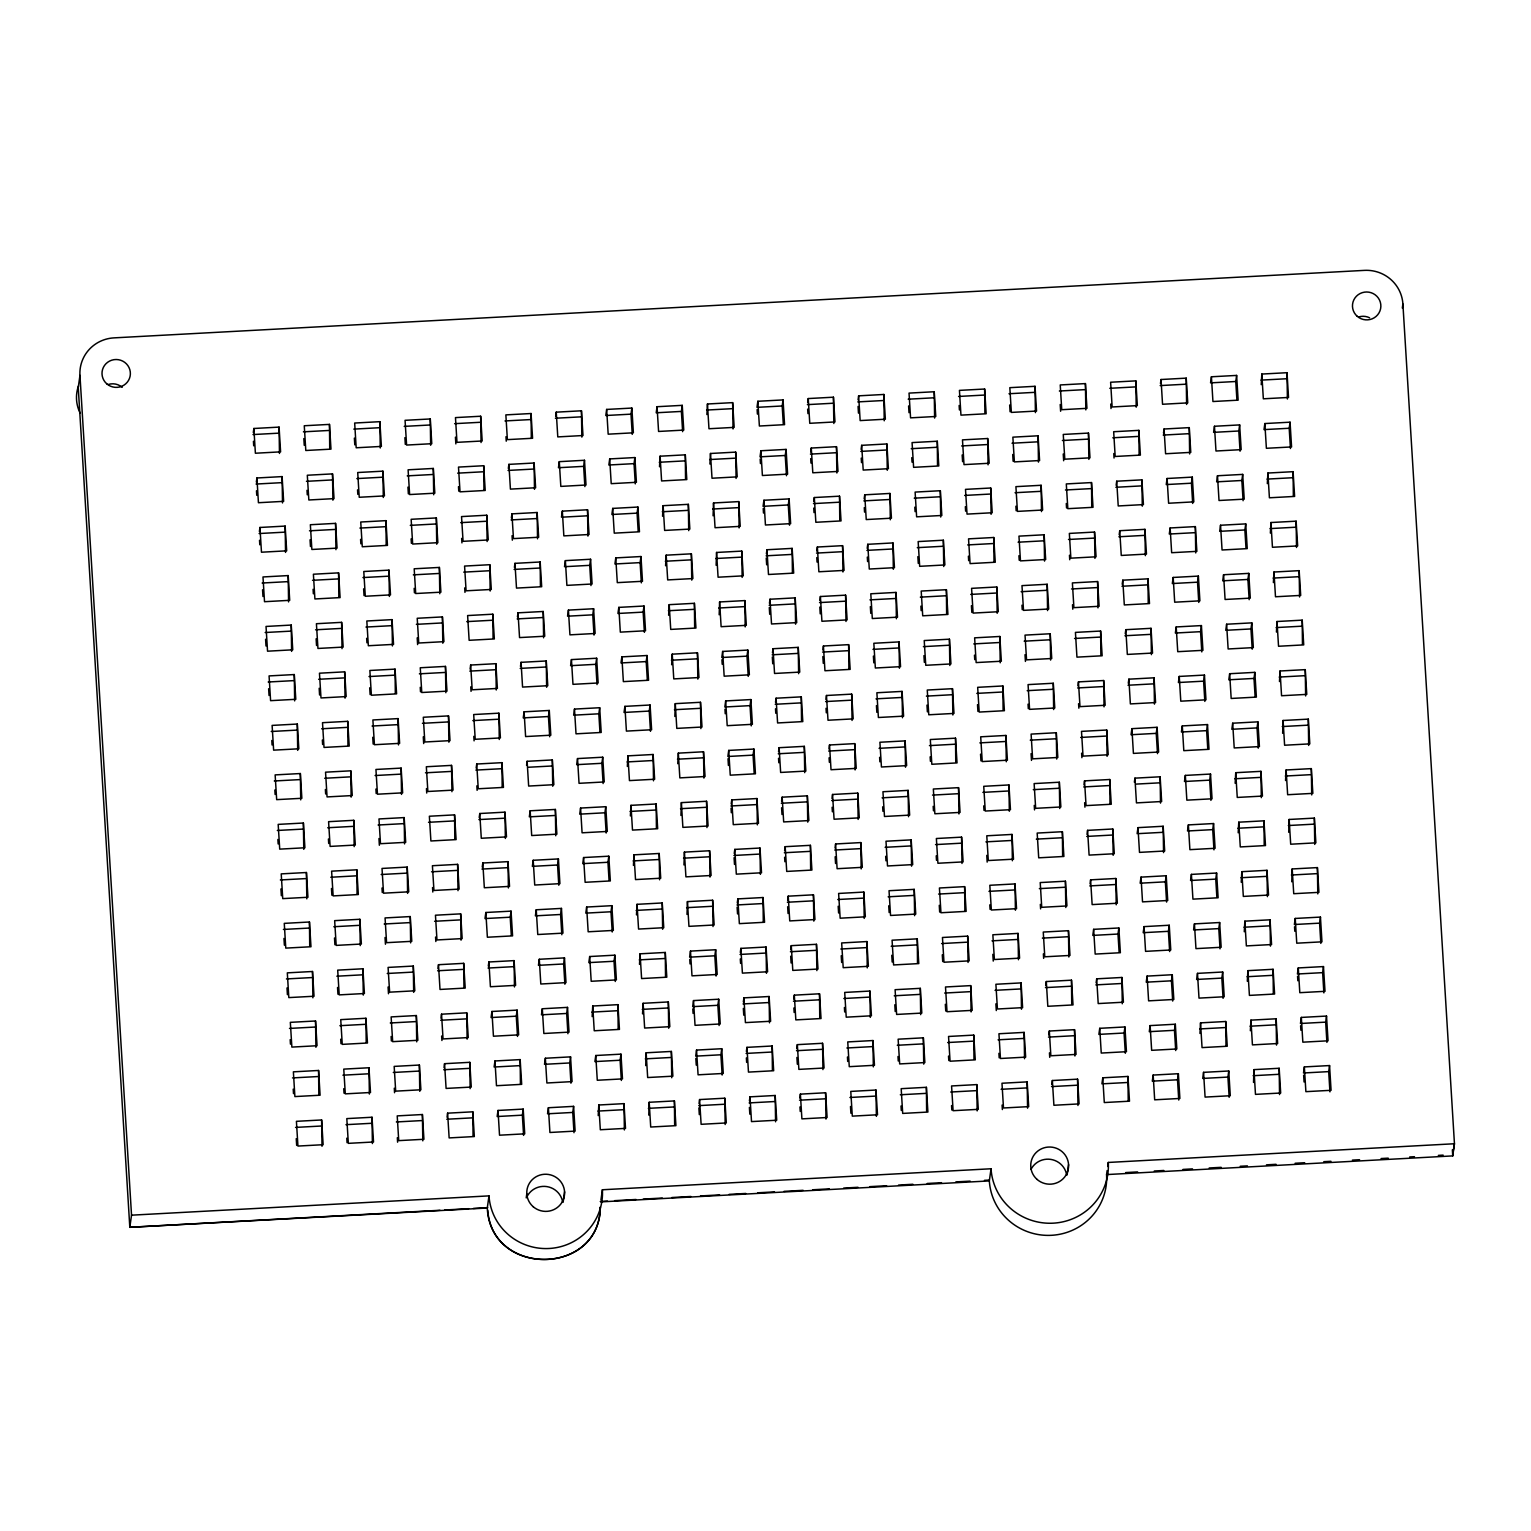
<?xml version="1.0" encoding="UTF-8"?>
<svg xmlns="http://www.w3.org/2000/svg" width="1531" height="1531" viewBox="0 0 1531 1531"><rect width="100%" height="100%" fill="white"/><g stroke="black" fill="none" stroke-linecap="round" stroke-linejoin="round"><path stroke-width="1.5" d="M600.688 1201.892L989.332 1180.918A58.752 57.623 8 0 0 1051.491 1235.306A58.752 57.623 8 0 0 1106.569 1174.583L1452.747 1155.905L1454.45 1143.753L1402.894 303.98A36.304 35.615 8 0 0 1364.485 270.375L114.002 337.873A36.304 35.615 8 0 0 79.956 375.401L78.253 387.554L129.81 1227.307L487.279 1208.016L489.001 1195.883L131.532 1215.174L129.81 1227.307L439.971 1210.275M253.304 432.527L253.878 428.489L279.082 427.111L280.594 451.856L255.39 453.233L253.878 428.489M256.347 482.016L256.921 477.978L282.106 476.6L283.637 501.345L258.433 502.723L256.921 477.978M259.39 531.506L259.945 527.468L285.149 526.09L286.68 550.835L261.476 552.213L259.945 527.468M279.465 453.444L279.082 427.111M282.508 502.934L282.106 476.6M285.551 552.423L285.149 526.09M288.574 601.913L288.192 575.579L262.988 576.957L264.519 601.702L289.703 600.324L288.192 575.579M291.617 651.402L291.234 625.069L266.03 626.447L267.542 651.192L292.746 649.814L291.234 625.069M294.66 700.892L294.277 674.559L269.073 675.917L270.585 700.662L295.789 699.303L294.277 674.559M329.72 448.468L329.471 424.393L304.267 425.752L305.798 450.497L330.983 449.138L329.471 424.393M297.703 750.381L297.301 724.048L272.116 725.407L273.628 750.152L298.832 748.793L297.301 724.048M332.897 500.197L332.514 473.883L307.31 475.242L308.841 499.986L334.026 498.628L332.514 473.883M300.727 799.871L300.344 773.538L275.14 774.897L276.671 799.641L301.856 798.283L300.344 773.538M335.94 549.686L335.557 523.372L310.353 524.731L311.865 549.476L337.069 548.117L335.557 523.372M303.77 849.361L303.387 823.027L278.183 824.386L279.714 849.131L304.899 847.772L303.387 823.027M338.849 596.937L338.581 572.862L313.396 574.221L314.908 598.965L340.112 597.607L338.581 572.862M306.812 898.85L306.43 872.517L281.226 873.876L282.737 898.62L307.942 897.262L306.43 872.517M342.025 648.666L341.624 622.351L316.419 623.71L317.95 648.455L343.155 647.096L341.624 622.351M309.721 946.081L309.453 922.006L284.268 923.365L285.78 948.11L310.984 946.751L309.453 922.006M345.049 698.155L344.666 671.841L319.462 673.2L320.993 697.945L346.178 696.586L344.666 671.841M380.262 447.99L379.86 421.676L354.675 423.034L356.187 447.779L381.391 446.42L379.86 421.676M312.898 997.81L312.496 971.496L287.311 972.855L288.823 997.6L314.027 996.241L312.496 971.496M347.958 745.406L347.709 721.331L322.505 722.689L324.017 747.434L349.221 746.075L347.709 721.331M383.305 497.479L382.903 471.165L357.718 472.524L359.23 497.269L384.434 495.91L382.903 471.165M315.922 1047.3L315.539 1020.986L290.335 1022.344L291.866 1047.089L317.051 1045.73L315.539 1020.986M351.135 797.134L350.752 770.82L325.548 772.179L327.06 796.924L352.264 795.565L350.752 770.82M386.195 544.73L385.946 520.655L360.742 522.014L362.273 546.758L387.458 545.4L385.946 520.655M318.831 1094.55L318.582 1070.475L293.378 1071.834L294.89 1096.579L320.094 1095.22L318.582 1070.475M354.178 846.624L353.776 820.31L328.591 821.669L330.103 846.413L355.307 845.055L353.776 820.31M389.372 596.458L388.989 570.144L363.785 571.503L365.297 596.248L390.501 594.889L388.989 570.144M322.008 1146.279L321.625 1119.965L296.421 1121.324L297.933 1146.068L323.137 1144.71L321.625 1119.965M357.067 893.874L356.819 869.799L331.615 871.158L333.146 895.903L358.331 894.544L356.819 869.799M392.414 645.948L392.032 619.634L366.828 620.993L368.339 645.738L393.544 644.379L392.032 619.634M360.244 945.603L359.862 919.289L334.657 920.648L336.188 945.393L361.373 944.034L359.862 919.289M395.323 693.199L395.055 669.124L369.87 670.482L371.382 695.227L396.586 693.868L395.055 669.124M430.651 445.272L430.268 418.958L405.064 420.317L406.595 445.062L431.78 443.703L430.268 418.958M363.287 995.093L362.904 968.779L337.7 970.137L339.212 994.882L364.416 993.523L362.904 968.779M398.5 744.927L398.098 718.613L372.894 719.972L374.425 744.717L399.629 743.358L398.098 718.613M433.694 494.762L433.311 468.448L408.107 469.806L409.619 494.551L434.823 493.193L433.311 468.448M366.196 1042.343L365.928 1018.268L340.743 1019.627L342.255 1044.372L367.459 1043.013L365.928 1018.268M401.524 794.417L401.141 768.103L375.937 769.461L377.468 794.206L402.653 792.847L401.141 768.103M436.737 544.251L436.335 517.937L411.15 519.296L412.662 544.041L437.866 542.682L436.335 517.937M369.373 1094.072L368.971 1067.758L343.767 1069.116L345.298 1093.861L370.502 1092.502L368.971 1067.758M404.567 843.906L404.184 817.592L378.98 818.951L380.492 843.696L405.696 842.337L404.184 817.592M439.78 593.741L439.378 567.427L414.193 568.786L415.705 593.53L440.909 592.172L439.378 567.427M372.397 1143.561L372.014 1117.247L346.81 1118.606L348.341 1143.351L373.526 1141.992L372.014 1117.247M407.61 893.396L407.208 867.082L382.023 868.441L383.535 893.185L408.739 891.827L407.208 867.082M442.803 643.231L442.421 616.916L417.217 618.275L418.748 643.02L443.933 641.661L442.421 616.916M410.652 942.885L410.251 916.571L385.066 917.93L386.577 942.675L411.782 941.316L410.251 916.571M445.846 692.72L445.464 666.406L420.26 667.765L421.771 692.51L446.975 691.151L445.464 666.406M481.059 442.555L480.657 416.241L455.473 417.599L456.984 442.344L482.188 440.985L480.657 416.241M413.676 992.375L413.293 966.061L388.089 967.42L389.62 992.165L414.805 990.806L413.293 966.061M448.889 742.21L448.506 715.896L423.302 717.254L424.814 741.999L450.018 740.64L448.506 715.896M483.949 489.786L483.7 465.73L458.496 467.089L460.027 491.834L485.212 490.475L483.7 465.73M416.719 1041.865L416.336 1015.551L391.132 1016.909L392.663 1041.654L417.848 1040.295L416.336 1015.551M451.932 791.699L451.53 765.385L426.345 766.744L427.857 791.489L453.061 790.13L451.53 765.385M487.126 541.534L486.743 515.22L461.539 516.579L463.07 541.323L488.255 539.965L486.743 515.22M470.094 669.085L470.668 665.047L495.853 663.689L497.384 688.433L472.18 689.792L470.668 665.047M419.762 1091.354L419.379 1065.04L394.175 1066.399L395.687 1091.144L420.891 1089.785L419.379 1065.04M454.822 838.931L454.573 814.875L429.369 816.234L430.9 840.978L456.104 839.62L454.573 814.875M490.169 591.023L489.786 564.709L464.582 566.068L466.094 590.813L491.298 589.454L489.786 564.709M437.923 968.74L438.498 964.702L463.682 963.343L465.213 988.088L440.009 989.447L438.498 964.702M508.33 468.409L508.904 464.371L534.108 463.013L535.62 487.757L510.416 489.116L508.904 464.371M422.805 1140.844L422.403 1114.53L397.218 1115.888L398.73 1140.633L423.934 1139.275L422.403 1114.53M457.999 890.678L457.616 864.364L432.412 865.723L433.943 890.468L459.128 889.109L457.616 864.364M493.078 638.255L492.81 614.199L467.625 615.558L469.137 640.302L494.341 638.944L492.81 614.199M440.966 1018.23L441.54 1014.192L466.725 1012.833L468.256 1037.578L443.052 1038.937L441.54 1014.192M476.16 768.064L476.734 764.026L501.938 762.668L503.45 787.412L478.246 788.771L476.734 764.026M511.373 517.899L511.947 513.861L537.132 512.502L538.663 537.247L513.459 538.606L511.947 513.861M461.042 940.168L460.659 913.854L435.455 915.213L436.967 939.957L462.171 938.599L460.659 913.854M496.255 690.003L495.853 663.689M531.314 437.579L531.066 413.523L505.862 414.882L507.373 439.627L532.577 438.268L531.066 413.523M444.009 1067.719L444.564 1063.681L469.768 1062.323L471.28 1087.067L446.095 1088.426L444.564 1063.681M479.203 817.554L479.777 813.516L504.981 812.157L506.493 836.902L481.289 838.261L479.777 813.516M514.416 567.389L514.971 563.351L540.175 561.992L541.687 586.737L516.502 588.095L514.971 563.351M463.95 987.399L463.682 963.343M499.278 739.492L498.895 713.178L473.691 714.537L475.222 739.282L500.407 737.923L498.895 713.178M534.491 489.327L534.108 463.013M447.033 1117.209L447.607 1113.171L472.811 1111.812L474.323 1136.557L449.138 1137.916L447.607 1113.171M482.246 867.044L482.82 863.006L508.005 861.647L509.536 886.392L484.332 887.75L482.82 863.006M517.44 616.878L518.014 612.84L543.218 611.481L544.73 636.226L519.545 637.585L518.014 612.84M467.127 1039.147L466.725 1012.833M502.187 786.723L501.938 762.668M537.534 538.816L537.132 512.502M485.844 912.495L485.002 918.562L510.206 917.203L511.048 911.136L485.844 912.495L487.375 937.24L512.579 935.881L511.048 911.136M520.483 666.368L521.057 662.33L546.261 660.971L547.773 685.716L522.569 687.075L521.057 662.33M555.696 416.202L556.251 412.164L581.455 410.786L582.986 435.531L557.782 436.909L556.251 412.164M470.151 1088.637L469.768 1062.323M505.364 838.471L504.981 812.157M540.424 586.048L540.175 561.992M488.312 966.023L488.887 961.985L514.091 960.626L515.603 985.371L490.418 986.73L488.887 961.985M524.1 711.819L523.238 717.886L548.442 716.527L549.285 710.461L524.1 711.819L525.611 736.564L550.816 735.205L549.285 710.461M559.293 461.654L558.451 467.721L583.636 466.362L584.498 460.276L559.293 461.654L560.824 486.399L586.009 485.021L584.498 460.276M473.06 1135.868L472.811 1111.812M508.407 887.961L508.005 861.647M543.601 637.795L543.218 611.481M491.929 1011.474L491.068 1017.541L516.272 1016.182L517.134 1010.116L491.929 1011.474L493.441 1036.219L518.645 1034.86L517.134 1010.116M526.568 765.347L527.123 761.309L552.327 759.95L553.858 784.695L528.654 786.054L527.123 761.309M561.475 517.21L562.336 511.143L587.54 509.766L589.052 534.51L563.848 535.888L562.336 511.143M546.644 687.285L546.261 660.971M581.857 437.12L581.455 410.786M494.111 1067.03L494.972 1060.964L520.157 1059.605L521.688 1084.35L496.484 1085.709L494.972 1060.964M529.324 816.865L530.166 810.798L555.37 809.44L556.882 834.184L531.697 835.543L530.166 810.798M565.379 560.633L564.518 566.7L589.722 565.341L590.583 559.255L565.379 560.633L566.891 585.378L592.095 584L590.583 559.255M514.473 986.94L514.091 960.626M498.015 1110.453L497.154 1116.52L522.358 1115.161L523.2 1109.095L498.015 1110.453L499.527 1135.198L524.731 1133.839L523.2 1109.095M533.209 860.288L532.348 866.355L557.552 864.996L558.413 858.929L533.209 860.288L534.721 885.033L559.925 883.655L558.413 858.929M568.422 610.104L567.561 616.189L592.765 614.83L593.607 608.745L568.422 610.104L569.934 634.848L595.138 633.49L593.607 608.745M552.729 786.264L552.327 759.95M587.923 536.099L587.54 509.766M536.252 909.778L535.391 915.844L560.595 914.485L561.456 908.4L536.252 909.778L537.764 934.522L562.968 933.145L561.456 908.4M571.446 659.593L570.604 665.679L595.789 664.32L596.65 658.234L571.446 659.593L572.977 684.338L598.162 682.979L596.65 658.234M606.659 409.428L605.798 415.513L631.002 414.155L631.863 408.069L606.659 409.428L608.171 434.172L633.375 432.814L631.863 408.069M520.425 1083.661L520.157 1059.605M555.753 835.754L555.37 809.44M539.295 959.267L538.434 965.334L563.638 963.975L564.48 957.889L539.295 959.267L540.807 984.012L566.011 982.634L564.48 957.889M574.489 709.083L573.647 715.168L598.832 713.81L599.693 707.724L574.489 709.083L576.02 733.827L601.205 732.469L599.693 707.724M609.702 458.917L608.84 465.003L634.045 463.644L634.887 457.558L609.702 458.917L611.213 483.662L636.418 482.303L634.887 457.558M542.318 1008.757L541.476 1014.823L566.681 1013.465L567.523 1007.379L542.318 1008.757L543.849 1033.502L569.034 1032.124L567.523 1007.379M577.531 758.572L576.67 764.658L601.874 763.299L602.736 757.213L577.531 758.572L579.043 783.317L604.247 781.958L602.736 757.213M612.725 508.407L611.883 514.493L637.087 513.134L637.929 507.048L612.725 508.407L614.256 533.152L639.46 531.793L637.929 507.048M545.361 1058.246L544.519 1064.313L569.704 1062.954L570.565 1056.868L545.361 1058.246L546.892 1082.991L572.077 1081.613L570.565 1056.868M580.574 808.062L579.713 814.148L604.917 812.789L605.759 806.703L580.574 808.062L582.086 832.807L607.29 831.448L605.759 806.703M615.768 557.896L614.926 563.982L640.111 562.623L640.972 556.538L615.768 557.896L617.299 582.641L642.484 581.282L640.972 556.538M526.224 1197.874L526.798 1193.836M548.404 1107.736L547.543 1113.803L572.747 1112.444L573.608 1106.358L548.404 1107.736L549.916 1132.481L575.12 1131.103L573.608 1106.358M583.598 857.551L582.756 863.637L607.96 862.278L608.802 856.193L583.598 857.551L585.129 882.296L610.333 880.937L608.802 856.193M618.811 607.386L617.95 613.472L643.154 612.113L644.015 606.027L618.811 607.386L620.323 632.131L645.527 630.772L644.015 606.027M586.641 907.041L585.799 913.127L610.984 911.768L611.845 905.682L586.641 907.041L588.172 931.786L613.357 930.427L611.845 905.682M621.854 656.876L620.993 662.961L646.197 661.583L647.039 655.517L621.854 656.876L623.366 681.62L648.57 680.262L647.039 655.517M657.048 406.71L656.206 412.777L681.391 411.418L682.252 405.351L657.048 406.71L658.579 431.455L683.764 430.096L682.252 405.351M589.684 956.531L588.823 962.616L614.027 961.257L614.888 955.172L589.684 956.531L591.196 981.275L616.4 979.917L614.888 955.172M624.897 706.365L624.036 712.451L649.24 711.073L650.082 705.006L624.897 706.365L626.409 731.11L651.613 729.751L650.082 705.006M659.517 466.783L660.091 456.2L685.295 454.841L686.807 479.586L661.603 480.945L660.091 456.2M563.159 1201.912L564.595 1191.788M592.153 1016.603L592.727 1006.02L617.931 1004.661L619.443 1029.406L594.239 1030.765L592.727 1006.02M627.346 766.438L627.921 755.855L653.125 754.496L654.636 779.241L629.452 780.599L627.921 755.855M662.559 516.272L663.134 505.689L688.338 504.331L689.849 529.075L664.645 530.434L663.134 505.689M595.77 1055.51L594.908 1061.595L620.112 1060.237L620.954 1054.151L595.77 1055.51L597.281 1080.254L622.485 1078.896L620.954 1054.151M630.389 815.927L630.963 805.344L656.167 803.986L657.679 828.73L632.494 830.089L630.963 805.344M665.583 565.762L666.176 555.179L691.361 553.82L692.892 578.565L667.688 579.924L666.176 555.179M685.544 478.916L685.295 454.841M598.219 1115.582L598.793 1104.999L623.997 1103.64L625.509 1128.385L600.324 1129.744L598.793 1104.999M633.432 865.417L634.006 854.834L659.21 853.475L660.722 878.22L635.518 879.579L634.006 854.834M668.626 615.251L669.2 604.668L694.404 603.31L695.935 628.054L670.731 629.413L669.2 604.668M618.18 1028.736L617.931 1004.661M653.507 780.81L653.125 754.496M688.72 530.645L688.338 504.331M636.475 914.906L637.049 904.323L662.234 902.965L663.765 927.709L638.561 929.068L637.049 904.323M671.669 664.741L672.243 654.158L697.447 652.799L698.959 677.544L673.774 678.903L672.243 654.158M706.882 414.557L707.456 403.993L732.641 402.634L734.172 427.379L708.968 428.737L707.456 403.993M656.416 828.06L656.167 803.986M691.763 580.134L691.361 553.82M600.956 1199.864L602.391 1189.759L991.035 1168.765A58.752 57.623 8 0 0 1053.194 1223.173A58.752 57.623 8 0 0 1108.291 1162.45L1454.45 1143.753L1452.67 1154.604M639.499 964.396L640.073 953.813L665.277 952.454L666.808 977.199L641.604 978.558L640.073 953.813M674.846 716.47L675.286 703.648L700.49 702.289L702.002 727.034L676.798 728.392L675.286 703.648M709.906 464.046L710.48 453.482L735.684 452.123L737.215 476.868L712.011 478.227L710.48 453.482M624.38 1129.955L623.997 1103.64M659.593 879.789L659.21 853.475M694.653 627.385L694.404 603.31M642.542 1013.886L643.116 1003.303L668.32 1001.944L669.832 1026.689L644.647 1028.047L643.116 1003.303M677.755 763.701L678.329 753.137L703.514 751.778L705.045 776.523L679.841 777.882L678.329 753.137M713.082 515.794L713.523 502.972L738.727 501.613L740.239 526.358L715.054 527.717L713.523 502.972M662.636 929.279L662.234 902.965M697.83 679.113L697.447 652.799M733.043 428.948L732.641 402.634M645.718 1065.614L646.159 1052.792L671.363 1051.433L672.875 1076.178L647.67 1077.537L646.159 1052.792M680.931 815.449L681.372 802.627L706.557 801.268L708.087 826.013L682.883 827.372L681.372 802.627M716.125 565.283L716.565 552.461L741.77 551.103L743.281 575.847L718.077 577.206L716.565 552.461M665.526 976.529L665.277 952.454M700.873 728.603L700.49 702.289M736.086 478.438L735.684 452.123M648.761 1115.104L649.201 1102.282L674.405 1100.923L675.917 1125.668L650.713 1127.027L649.201 1102.282M683.955 864.938L684.395 852.116L709.599 850.758L711.111 875.502L685.926 876.861L684.395 852.116M719.168 614.773L719.608 601.951L744.812 600.592L746.324 625.337L721.12 626.696L719.608 601.951M668.703 1028.258L668.32 1001.944M703.916 778.092L703.514 751.778M739.109 527.927L738.727 501.613M686.998 914.428L687.438 901.606L712.642 900.247L714.154 924.992L688.95 926.351L687.438 901.606M722.651 651.44L721.79 657.507L746.994 656.148L747.836 650.082L722.651 651.44L724.163 676.185L749.367 674.827L747.836 650.082M757.845 401.275L757.003 407.342L782.188 405.983L783.049 399.916L757.845 401.275L759.376 426.02L784.561 424.661L783.049 399.916M671.745 1077.747L671.363 1051.433M706.958 827.582L706.557 801.268M742.152 577.417L741.77 551.103M690.481 951.095L689.62 957.162L714.824 955.803L715.685 949.737L690.481 951.095L691.993 975.84L717.197 974.481L715.685 949.737M725.675 700.93L724.833 706.997L750.037 705.638L750.879 699.571L725.675 700.93L727.206 725.675L752.391 724.316L750.879 699.571M760.888 450.765L760.027 456.831L785.231 455.473L786.092 449.406L760.888 450.765L762.4 475.509L787.604 474.151L786.092 449.406M674.654 1124.998L674.405 1100.923M709.982 877.072L709.599 850.758M745.195 626.906L744.812 600.592M693.524 1000.585L692.663 1006.652L717.867 1005.293L718.709 999.226L693.524 1000.585L695.036 1025.33L720.24 1023.971L718.709 999.226M728.718 750.42L727.876 756.486L753.061 755.127L753.922 749.061L728.718 750.42L730.249 775.164L755.434 773.806L753.922 749.061M763.931 500.254L763.07 506.321L788.274 504.962L789.116 498.895L763.931 500.254L765.443 524.999L790.647 523.64L789.116 498.895M713.025 926.561L712.642 900.247M696.548 1050.075L695.706 1056.141L720.91 1054.782L721.752 1048.716L696.548 1050.075L698.079 1074.819L723.283 1073.461L721.752 1048.716M731.186 803.947L731.761 799.909L756.965 798.55L758.477 823.295L733.272 824.654L731.761 799.909M766.399 553.782L766.954 549.744L792.159 548.385L793.69 573.13L768.485 574.489L766.954 549.744M699.016 1103.621L699.59 1099.564L724.795 1098.205L726.306 1122.95L701.121 1124.309L699.59 1099.564M734.229 853.437L734.803 849.399L759.988 848.04L761.519 872.785L736.315 874.144L734.803 849.399M769.442 603.271L769.997 599.233L795.201 597.875L796.713 622.619L771.528 623.978L769.997 599.233M737.272 902.926L737.846 898.888L763.031 897.53L764.562 922.274L739.358 923.633L737.846 898.888M772.466 652.761L773.04 648.723L798.244 647.364L799.756 672.109L774.552 673.468L773.04 648.723M807.679 402.596L808.253 398.558L833.438 397.199L834.969 421.944L809.765 423.302L808.253 398.558M757.347 824.865L756.965 798.55M792.407 572.441L792.159 548.385M740.315 952.416L740.87 948.378L766.074 947.019L767.586 971.764L742.401 973.123L740.87 948.378M775.509 702.251L776.083 698.213L801.287 696.854L802.799 721.599L777.595 722.957L776.083 698.213M810.722 452.085L811.277 448.047L836.481 446.688L837.993 471.433L812.808 472.792L811.277 448.047M725.177 1124.52L724.795 1098.205M760.39 874.354L759.988 848.04M795.584 624.189L795.201 597.875M743.339 1001.906L743.913 997.868L769.117 996.509L770.629 1021.254L745.425 1022.612L743.913 997.868M778.552 751.74L779.126 747.702L804.311 746.343L805.842 771.088L780.638 772.447L779.126 747.702M813.746 501.575L814.32 497.537L839.524 496.178L841.036 520.923L815.851 522.282L814.32 497.537M763.28 921.585L763.031 897.53M798.627 673.678L798.244 647.364M833.84 423.513L833.438 397.199M746.382 1051.395L746.956 1047.357L772.16 1045.998L773.672 1070.743L748.468 1072.102L746.956 1047.357M781.595 801.23L782.15 797.192L807.354 795.833L808.866 820.578L783.681 821.936L782.15 797.192M816.788 551.064L817.363 547.026L842.567 545.668L844.079 570.412L818.874 571.771L817.363 547.026M766.457 973.333L766.074 947.019M801.536 720.91L801.287 696.854M836.864 473.002L836.481 446.688M749.425 1100.885L749.999 1096.847L775.184 1095.488L776.715 1120.233L751.51 1121.591L749.999 1096.847M784.618 850.719L785.192 846.681L810.397 845.323L811.908 870.067L786.723 871.426L785.192 846.681M819.831 600.554L820.405 596.516L845.59 595.157L847.121 619.902L821.917 621.261L820.405 596.516M769.5 1022.823L769.117 996.509M804.713 772.657L804.311 746.343M839.773 520.234L839.524 496.178M787.661 900.209L788.235 896.171L813.439 894.812L814.951 919.557L789.747 920.916L788.235 896.171M822.874 650.043L823.429 646.005L848.633 644.647L850.164 669.391L824.96 670.75L823.429 646.005M858.068 399.878L858.642 395.84L883.846 394.462L885.358 419.207L860.154 420.585L858.642 395.84M772.409 1070.054L772.16 1045.998M807.736 822.147L807.354 795.833M842.949 571.982L842.567 545.668M790.704 949.698L791.278 945.66L816.463 944.302L817.994 969.046L792.79 970.405L791.278 945.66M825.917 699.533L826.472 695.495L851.676 694.136L853.188 718.881L828.003 720.24L826.472 695.495M861.111 449.368L861.685 445.33L886.87 443.952L888.401 468.697L863.197 470.074L861.685 445.33M775.585 1121.802L775.184 1095.488M810.645 869.378L810.397 845.323M845.992 621.471L845.59 595.157M793.747 999.188L794.321 995.15L819.506 993.791L821.037 1018.536L795.833 1019.895L794.321 995.15M828.941 749.023L829.515 744.985L854.719 743.626L856.231 768.371L831.027 769.729L829.515 744.985M864.154 498.857L864.728 494.819L889.913 493.441L891.444 518.186L866.24 519.564L864.728 494.819M813.822 921.126L813.439 894.812M848.882 668.703L848.633 644.647M884.229 420.795L883.846 394.462M796.79 1048.678L797.345 1044.64L822.549 1043.281L824.061 1068.026L798.876 1069.384L797.345 1044.64M831.984 798.512L832.558 794.474L857.762 793.115L859.274 817.86L834.07 819.219L832.558 794.474M867.197 548.347L867.752 544.309L892.956 542.931L894.468 567.676L869.283 569.034L867.752 544.309M816.865 970.616L816.463 944.302M852.059 720.45L851.676 694.136M887.272 470.285L886.87 443.952M799.814 1098.167L800.388 1094.129L825.592 1092.77L827.104 1117.515L801.9 1118.874L800.388 1094.129M835.027 848.002L835.601 843.964L860.786 842.586L862.317 867.331L837.113 868.709L835.601 843.964M819.755 1017.847L819.506 993.791M855.102 769.94L854.719 743.626M890.315 519.775L889.913 493.441M822.932 1069.595L822.549 1043.281M858.145 819.429L857.762 793.115M893.339 569.264L892.956 542.931M825.975 1119.084L825.592 1092.77M861.188 868.919L860.786 842.586M896.381 618.754L895.999 592.42L870.795 593.779L872.306 618.524L897.51 617.165L895.999 592.42M864.211 918.409L863.828 892.075L838.624 893.453L840.155 918.198L865.34 916.82L863.828 892.075M899.424 668.243L899.041 641.91L873.837 643.269L875.349 668.014L900.553 666.655L899.041 641.91M934.618 418.059L934.235 391.745L909.031 393.103L910.562 417.848L935.766 416.489L934.235 391.745M867.254 967.898L866.871 941.565L841.667 942.943L843.198 967.688L868.383 966.31L866.871 941.565M902.467 717.733L902.065 691.4L876.88 692.758L878.392 717.503L903.596 716.144L902.065 691.4M937.527 465.309L937.278 441.234L912.074 442.593L913.605 467.338L938.79 465.979L937.278 441.234M870.297 1017.388L869.914 991.055L844.71 992.432L846.222 1017.177L871.426 1015.799L869.914 991.055M905.51 767.222L905.108 740.889L879.904 742.248L881.435 766.993L906.639 765.634L905.108 740.889M940.704 517.038L940.321 490.724L915.117 492.083L916.629 516.827L941.833 515.469L940.321 490.724M873.34 1066.877L872.938 1040.544L847.753 1041.922L849.265 1066.667L874.469 1065.289L872.938 1040.544M908.534 816.712L908.151 790.379L882.947 791.738L884.478 816.482L909.663 815.124L908.151 790.379M943.747 566.527L943.345 540.213L918.16 541.572L919.672 566.317L944.876 564.958L943.345 540.213M876.383 1116.367L875.981 1090.034L850.777 1091.412L852.308 1116.137L877.512 1114.779L875.981 1090.034M911.577 866.182L911.194 839.868L885.99 841.227L887.502 865.972L912.706 864.613L911.194 839.868M946.636 613.778L946.388 589.703L921.203 591.062L922.715 615.806L947.919 614.448L946.388 589.703M914.619 915.672L914.218 889.358L889.033 890.717L890.544 915.461L915.749 914.103L914.218 889.358M949.813 665.507L949.431 639.192L924.226 640.551L925.757 665.296L950.942 663.937L949.431 639.192M984.892 413.102L984.644 389.027L959.439 390.386L960.951 415.131L986.155 413.772L984.644 389.027M917.509 962.922L917.26 938.847L892.075 940.206L893.587 964.951L918.791 963.592L917.26 938.847M952.856 714.996L952.473 688.682L927.269 690.041L928.781 714.786L953.985 713.427L952.473 688.682M988.069 464.831L987.667 438.517L962.482 439.875L963.994 464.62L989.198 463.261L987.667 438.517M920.686 1014.651L920.303 988.337L895.099 989.696L896.63 1014.441L921.815 1013.082L920.303 988.337M955.765 762.247L955.516 738.172L930.312 739.53L931.824 764.275L957.028 762.916L955.516 738.172M991.093 514.32L990.71 488.006L965.506 489.365L967.037 514.11L992.222 512.751L990.71 488.006M923.729 1064.141L923.346 1037.827L898.142 1039.185L899.673 1063.93L924.858 1062.571L923.346 1037.827M958.942 813.975L958.54 787.661L933.355 789.02L934.867 813.765L960.071 812.406L958.54 787.661M994.002 561.571L993.753 537.496L968.549 538.855L970.08 563.599L995.265 562.241L993.753 537.496M926.638 1111.391L926.389 1087.316L901.185 1088.675L902.697 1113.42L927.901 1112.061L926.389 1087.316M961.985 863.465L961.583 837.151L936.379 838.51L937.91 863.254L963.114 861.896L961.583 837.151M997.179 613.299L996.796 586.985L971.592 588.344L973.104 613.089L998.308 611.73L996.796 586.985M964.874 910.715L964.626 886.64L939.422 887.999L940.953 912.744L966.138 911.385L964.626 886.64M1000.221 662.789L999.82 636.475L974.635 637.834L976.146 662.579L1001.351 661.22L999.82 636.475M1035.415 412.624L1035.033 386.31L1009.828 387.668L1011.359 412.413L1036.544 411.054L1035.033 386.31M968.051 962.444L967.669 936.13L942.464 937.489L943.976 962.234L969.18 960.875L967.669 936.13M1003.111 710.04L1002.862 685.965L977.677 687.323L979.189 712.068L1004.393 710.709L1002.862 685.965M1038.458 462.113L1038.075 435.799L1012.871 437.158L1014.383 461.903L1039.587 460.544L1038.075 435.799M971.094 1011.934L970.692 985.62L945.507 986.978L947.019 1011.723L972.223 1010.364L970.692 985.62M1006.288 761.768L1005.905 735.454L980.701 736.813L982.232 761.558L1007.417 760.199L1005.905 735.454M1041.501 511.603L1041.118 485.289L1015.914 486.647L1017.426 511.392L1042.63 510.034L1041.118 485.289M973.984 1059.184L973.735 1035.109L948.55 1036.468L950.062 1061.213L975.266 1059.854L973.735 1035.109M1009.331 811.258L1008.948 784.944L983.744 786.302L985.256 811.047L1010.46 809.688L1008.948 784.944M1044.544 561.092L1044.142 534.778L1018.957 536.137L1020.469 560.882L1045.673 559.523L1044.142 534.778M977.161 1110.913L976.778 1084.599L951.574 1085.957L953.105 1110.702L978.29 1109.343L976.778 1084.599M1012.374 860.747L1011.991 834.433L986.787 835.792L988.299 860.537L1013.503 859.178L1011.991 834.433M1047.568 610.582L1047.185 584.268L1021.981 585.627L1023.512 610.371L1048.697 609.013L1047.185 584.268M1015.417 910.237L1015.015 883.923L989.83 885.282L991.342 910.026L1016.546 908.668L1015.015 883.923M1050.61 660.072L1050.228 633.757L1025.024 635.116L1026.555 659.861L1051.74 658.502L1050.228 633.757M1085.823 409.906L1085.422 383.592L1060.237 384.951L1061.748 409.696L1086.953 408.337L1085.422 383.592M1018.44 959.726L1018.058 933.412L992.853 934.771L994.385 959.516L1019.589 958.157L1018.058 933.412M1053.653 709.561L1053.271 683.247L1028.067 684.606L1029.578 709.351L1054.782 707.992L1053.271 683.247M1088.866 459.396L1088.464 433.082L1063.26 434.44L1064.791 459.185L1089.995 457.826L1088.464 433.082M989.332 1180.918L991.035 1168.765M1021.483 1009.216L1021.1 982.902L995.896 984.261L997.427 1009.006L1022.612 1007.647L1021.1 982.902M1056.696 759.051L1056.294 732.737L1031.109 734.095L1032.621 758.84L1057.825 757.481L1056.294 732.737M1091.756 506.627L1091.507 482.571L1066.303 483.93L1067.834 508.675L1093.019 507.316L1091.507 482.571M1024.526 1058.706L1024.143 1032.392L998.939 1033.75L1000.451 1058.495L1025.655 1057.136L1024.143 1032.392M1059.739 808.54L1059.337 782.226L1034.133 783.585L1035.664 808.33L1060.868 806.971L1059.337 782.226M1094.933 558.375L1094.55 532.061L1069.346 533.42L1070.858 558.164L1096.062 556.806L1094.55 532.061M1077.901 685.926L1078.456 681.888L1103.66 680.53L1105.171 705.274L1079.987 706.633L1078.456 681.888M1027.569 1108.195L1027.167 1081.881L1001.982 1083.24L1003.494 1107.985L1028.698 1106.626L1027.167 1081.881M1062.629 855.772L1062.38 831.716L1037.176 833.075L1038.707 857.819L1063.892 856.461L1062.38 831.716M1097.976 607.864L1097.593 581.55L1072.389 582.909L1073.901 607.654L1099.105 606.295L1097.593 581.55M1045.73 985.581L1046.305 981.543L1071.489 980.184L1073.02 1004.929L1047.816 1006.288L1046.305 981.543M1116.137 485.25L1116.711 481.212L1141.896 479.854L1143.427 504.598L1118.223 505.957L1116.711 481.212M1065.806 907.519L1065.423 881.205L1040.219 882.564L1041.731 907.309L1066.935 905.95L1065.423 881.205M1100.866 655.096L1100.617 631.04L1075.432 632.399L1076.944 657.143L1102.148 655.785L1100.617 631.04M1136.213 407.189L1135.83 380.875L1110.626 382.233L1112.138 406.978L1137.342 405.619L1135.83 380.875M1048.773 1035.071L1049.328 1031.033L1074.532 1029.674L1076.044 1054.419L1050.859 1055.778L1049.328 1031.033M1083.967 784.905L1084.541 780.867L1109.745 779.509L1111.257 804.253L1086.053 805.612L1084.541 780.867M1119.18 534.74L1119.735 530.702L1144.939 529.343L1146.47 554.088L1121.266 555.447L1119.735 530.702M1068.849 957.009L1068.466 930.695L1043.262 932.054L1044.774 956.798L1069.978 955.44L1068.466 930.695M1104.042 706.844L1103.66 680.53M1139.121 454.42L1138.873 430.364L1113.669 431.723L1115.18 456.468L1140.384 455.109L1138.873 430.364M1051.797 1084.56L1052.371 1080.522L1077.575 1079.164L1079.087 1103.908L1053.902 1105.267L1052.371 1080.522M1087.01 834.395L1087.584 830.357L1112.769 828.998L1114.3 853.743L1089.096 855.102L1087.584 830.357M1122.204 584.23L1122.778 580.192L1147.982 578.833L1149.494 603.578L1124.309 604.936L1122.778 580.192M1071.738 1004.24L1071.489 980.184M1107.085 756.333L1106.702 730.019L1081.498 731.378L1083.029 756.123L1108.214 754.764L1106.702 730.019M1142.298 506.168L1141.896 479.854M1090.053 883.885L1090.608 879.847L1115.812 878.488L1117.343 903.233L1092.139 904.591L1090.608 879.847M1125.247 633.719L1125.821 629.681L1151.025 628.322L1152.537 653.067L1127.333 654.426L1125.821 629.681M1160.46 383.554L1161.034 379.516L1186.219 378.138L1187.75 402.883L1162.546 404.261L1161.034 379.516M1074.915 1055.988L1074.532 1029.674M1109.994 803.564L1109.745 779.509M1145.341 555.657L1144.939 529.343M1093.651 929.336L1092.809 935.403L1117.994 934.044L1118.855 927.977L1093.651 929.336L1095.182 954.081L1120.367 952.722L1118.855 927.977M1128.29 683.209L1128.864 679.171L1154.049 677.812L1155.58 702.557L1130.376 703.916L1128.864 679.171M1163.503 433.043L1164.058 429.005L1189.262 427.627L1190.774 452.372L1165.589 453.75L1164.058 429.005M1077.958 1105.478L1077.575 1079.164M1113.171 855.312L1112.769 828.998M1148.231 602.889L1147.982 578.833M1067.145 1174.698L1068.561 1164.593M1096.119 982.864L1096.694 978.826L1121.898 977.467L1123.41 1002.212L1098.205 1003.571L1096.694 978.826M1131.907 728.66L1131.045 734.727L1156.249 733.368L1157.092 727.302L1131.907 728.66L1133.418 753.405L1158.623 752.046L1157.092 727.302M1167.1 478.495L1166.239 484.561L1191.443 483.203L1192.305 477.117L1167.1 478.495L1168.612 503.24L1193.816 501.862L1192.305 477.117M1116.214 904.802L1115.812 878.488M1151.408 654.636L1151.025 628.322M1186.621 404.471L1186.219 378.138M1099.736 1028.315L1098.875 1034.382L1124.079 1033.023L1124.941 1026.957L1099.736 1028.315L1101.248 1053.06L1126.452 1051.701L1124.941 1026.957M1134.375 782.188L1134.93 778.15L1160.134 776.791L1161.646 801.517L1136.461 802.895L1134.93 778.15M1169.282 534.051L1170.143 527.965L1195.347 526.607L1196.859 551.351L1171.655 552.71L1170.143 527.965M1154.451 704.126L1154.049 677.812M1189.644 453.961L1189.262 427.627M1101.918 1083.871L1102.779 1077.805L1127.964 1076.446L1129.495 1101.191L1104.291 1102.55L1102.779 1077.805M1137.131 833.706L1137.973 827.639L1163.177 826.262L1164.689 851.006L1139.504 852.384L1137.973 827.639M1173.186 577.455L1172.325 583.541L1197.529 582.182L1198.371 576.096L1173.186 577.455L1174.698 602.2L1199.902 600.841L1198.371 576.096M1122.28 1003.781L1121.898 977.467M1141.016 877.129L1140.155 883.196L1165.359 881.837L1166.22 875.751L1141.016 877.129L1142.528 901.874L1167.732 900.496L1166.22 875.751M1176.21 626.945L1175.368 633.03L1200.572 631.671L1201.414 625.586L1176.21 626.945L1177.741 651.689L1202.945 650.331L1201.414 625.586M1211.423 376.779L1210.562 382.865L1235.766 381.506L1236.627 375.42L1211.423 376.779L1212.935 401.524L1238.139 400.165L1236.627 375.42M1160.517 803.105L1160.134 776.791M1195.73 552.94L1195.347 526.607M1106.569 1174.583L1107.143 1170.545M1107.717 1166.488L1108.291 1162.45M1144.059 926.619L1143.198 932.685L1168.402 931.326L1169.244 925.241L1144.059 926.619L1145.571 951.363L1170.775 949.986L1169.244 925.241M1179.253 676.434L1178.411 682.52L1203.596 681.161L1204.457 675.075L1179.253 676.434L1180.784 701.179L1205.969 699.82L1204.457 675.075M1214.466 426.269L1213.605 432.354L1238.809 430.996L1239.651 424.91L1214.466 426.269L1215.978 451.013L1241.182 449.655L1239.651 424.91M1128.213 1100.502L1127.964 1076.446M1163.56 852.595L1163.177 826.262M1147.083 976.108L1146.241 982.175L1171.445 980.816L1172.287 974.73L1147.083 976.108L1148.614 1000.853L1173.818 999.475L1172.287 974.73M1182.296 725.924L1181.434 732.009L1206.639 730.651L1207.5 724.565L1182.296 725.924L1183.807 750.668L1209.012 749.31L1207.5 724.565M1217.489 475.758L1216.647 481.844L1241.852 480.485L1242.694 474.399L1217.489 475.758L1219.02 500.503L1244.225 499.144L1242.694 474.399M1150.125 1025.598L1149.283 1031.664L1174.468 1030.306L1175.33 1024.22L1150.125 1025.598L1151.656 1050.323L1176.841 1048.965L1175.33 1024.22M1185.338 775.413L1184.477 781.499L1209.681 780.14L1210.523 774.054L1185.338 775.413L1186.85 800.158L1212.054 798.799L1210.523 774.054M1220.532 525.248L1219.69 531.334L1244.875 529.975L1245.736 523.889L1220.532 525.248L1222.063 549.993L1247.248 548.634L1245.736 523.889M1153.168 1075.068L1152.307 1081.154L1177.511 1079.795L1178.372 1073.709L1153.168 1075.068L1154.68 1099.813L1179.884 1098.454L1178.372 1073.709M1188.381 824.903L1187.52 830.989L1212.724 829.63L1213.566 823.544L1188.381 824.903L1189.893 849.648L1215.097 848.289L1213.566 823.544M1223.575 574.737L1222.714 580.823L1247.918 579.445L1248.779 573.379L1223.575 574.737L1225.087 599.482L1250.291 598.123L1248.779 573.379M1191.405 874.392L1190.563 880.478L1215.748 879.119L1216.609 873.034L1191.405 874.392L1192.936 899.137L1218.121 897.778L1216.609 873.034M1226.618 624.227L1225.757 630.313L1250.961 628.935L1251.822 622.868L1226.618 624.227L1228.13 648.972L1253.334 647.613L1251.822 622.868M1261.238 384.645L1261.812 374.062L1287.016 372.703L1288.528 397.448L1263.343 398.806L1261.812 374.062M1194.448 923.882L1193.606 929.968L1218.791 928.609L1219.652 922.523L1194.448 923.882L1195.96 948.627L1221.164 947.268L1219.652 922.523M1229.661 673.717L1228.8 679.802L1254.004 678.424L1254.846 672.358L1229.661 673.717L1231.173 698.461L1256.377 697.103L1254.846 672.358M1264.855 423.551L1264.013 429.618L1289.198 428.259L1290.059 422.192L1264.855 423.551L1266.386 448.296L1291.571 446.937L1290.059 422.192M1197.491 973.372L1196.63 979.457L1221.834 978.098L1222.695 972.013L1197.491 973.372L1199.003 998.116L1224.207 996.758L1222.695 972.013M1232.685 723.206L1231.843 729.292L1257.047 727.914L1257.889 721.847L1232.685 723.206L1234.216 747.951L1259.42 746.592L1257.889 721.847M1267.324 483.624L1267.898 473.041L1293.102 471.682L1294.614 496.427L1269.41 497.786L1267.898 473.041M1287.399 399.017L1287.016 372.703M1199.96 1033.444L1200.534 1022.861L1225.719 1021.502L1227.25 1046.247L1202.046 1047.606L1200.534 1022.861M1235.153 783.279L1235.728 772.696L1260.932 771.337L1262.443 796.082L1237.259 797.44L1235.728 772.696M1270.366 533.113L1270.941 522.53L1296.125 521.172L1297.656 545.916L1272.452 547.275L1270.941 522.53M1203.557 1072.351L1202.715 1078.436L1227.919 1077.078L1228.761 1070.992L1203.557 1072.351L1205.088 1097.095L1230.292 1095.737L1228.761 1070.992M1238.196 832.768L1238.77 822.185L1263.974 820.827L1265.486 845.571L1240.282 846.93L1238.77 822.185M1273.39 582.584L1273.964 572.02L1299.168 570.661L1300.699 595.406L1275.495 596.765L1273.964 572.02M1293.351 495.757L1293.102 471.682M1241.239 882.258L1241.813 871.675L1266.998 870.316L1268.529 895.061L1243.325 896.42L1241.813 871.675M1276.433 632.073L1277.007 621.509L1302.211 620.151L1303.723 644.895L1278.538 646.254L1277.007 621.509M1225.987 1045.577L1225.719 1021.502M1261.314 797.651L1260.932 771.337M1296.527 547.486L1296.125 521.172M1244.263 931.747L1244.856 921.164L1270.041 919.806L1271.572 944.55L1246.368 945.909L1244.856 921.164M1279.476 681.563L1280.05 670.999L1305.254 669.64L1306.766 694.385L1281.562 695.744L1280.05 670.999M1264.223 844.901L1263.974 820.827M1299.57 596.975L1299.168 570.661M1247.306 981.237L1247.88 970.654L1273.084 969.295L1274.596 994.04L1249.411 995.399L1247.88 970.654M1282.653 733.311L1283.093 720.489L1308.297 719.13L1309.809 743.875L1284.605 745.233L1283.093 720.489M1267.4 896.63L1266.998 870.316M1302.46 644.226L1302.211 620.151M1250.349 1030.727L1250.923 1020.144L1276.127 1018.785L1277.639 1043.53L1252.435 1044.888L1250.923 1020.144M1285.542 780.542L1286.136 769.978L1311.321 768.619L1312.852 793.364L1287.648 794.723L1286.136 769.978M1270.443 946.12L1270.041 919.806M1305.637 695.954L1305.254 669.64M1253.525 1082.455L1253.966 1069.633L1279.17 1068.274L1280.682 1093.019L1255.477 1094.378L1253.966 1069.633M1288.719 832.29L1289.159 819.468L1314.363 818.109L1315.875 842.854L1290.69 844.213L1289.159 819.468M1273.333 993.37L1273.084 969.295M1308.68 745.444L1308.297 719.13M1291.762 881.779L1292.202 868.957L1317.406 867.599L1318.918 892.343L1293.733 893.702L1292.202 868.957M1276.51 1045.099L1276.127 1018.785M1311.723 794.933L1311.321 768.619M1295.245 918.447L1294.384 924.513L1319.588 923.155L1320.449 917.088L1295.245 918.447L1296.757 943.192L1321.961 941.833L1320.449 917.088M1279.552 1094.588L1279.17 1068.274M1314.746 844.423L1314.363 818.109M1298.288 967.936L1297.427 974.003L1322.631 972.644L1323.473 966.578L1298.288 967.936L1299.8 992.681L1325.004 991.322L1323.473 966.578M1317.789 893.913L1317.406 867.599M1301.331 1017.426L1300.47 1023.493L1325.674 1022.134L1326.516 1016.067L1301.331 1017.426L1302.843 1042.171L1328.047 1040.812L1326.516 1016.067M1402.319 308.037L1402.894 303.98M1304.355 1066.916L1303.513 1072.982L1328.697 1071.623L1329.559 1065.557L1304.355 1066.916L1305.886 1091.66L1331.071 1090.302L1329.559 1065.557M444.756 1210.007L468.601 1208.686M473.385 1208.437L487.7 1207.653M600.267 1201.452L607.424 1201.07M614.582 1200.668L636.054 1199.481M643.231 1199.098L662.311 1198.046M671.86 1197.529L690.94 1196.477M700.49 1195.941L719.589 1194.907M729.12 1194.371L745.827 1193.453M757.768 1192.802L774.475 1191.883M784.006 1191.367L803.105 1190.314M812.655 1189.778L829.343 1188.86M843.677 1188.075L857.992 1187.291M869.914 1186.64L886.621 1185.721M898.563 1185.071L912.878 1184.267M927.193 1183.482L941.508 1182.697M955.822 1181.913L970.137 1181.128M984.452 1180.344L989.237 1180.076M1125.668 1172.574L1137.59 1171.923M1154.297 1171.004L1163.847 1170.488M1182.946 1169.435L1192.496 1168.899M1209.203 1167.981L1221.145 1167.33M1240.225 1166.278L1247.401 1165.895M1266.481 1164.842L1276.031 1164.306M1295.13 1163.273L1304.68 1162.737M1323.779 1161.685L1330.937 1161.302M1352.409 1160.115L1359.566 1159.713M1381.058 1158.546L1388.215 1158.144M1409.707 1156.958L1414.472 1156.709M1438.336 1155.388L1443.121 1155.12M253.017 434.555L278.221 433.196M303.425 431.838L328.61 430.479M353.814 429.12L379.018 427.742M404.222 426.384L429.407 425.025M454.611 423.666L479.815 422.307M505 420.948L530.204 419.59M555.409 418.231L580.613 416.872M706.595 410.059L731.799 408.7M807.392 404.624L832.596 403.265M857.781 401.907L882.985 400.548M908.189 399.189L933.393 397.83M958.578 396.452L983.782 395.094M1008.986 393.735L1034.171 392.376M1059.375 391.017L1084.58 389.659M1109.784 388.3L1134.969 386.941M1160.173 385.582L1185.377 384.224M1260.97 380.128L1286.155 378.769M256.06 484.045L281.264 482.686M306.468 481.327L331.653 479.969M356.857 478.591L382.061 477.232M407.246 475.873L432.45 474.514M457.654 473.156L482.858 471.797M508.043 470.438L533.247 469.079M659.229 462.266L684.434 460.908M709.638 459.549L734.842 458.19M810.435 454.114L835.62 452.755M860.824 451.396L886.028 450.037M911.232 448.679L936.417 447.32M961.621 445.942L986.825 444.583M1012.01 443.224L1037.214 441.866M1062.418 440.507L1087.622 439.148M1112.807 437.789L1138.011 436.431M1163.216 435.072L1188.4 433.713M259.103 533.534L284.307 532.176M309.492 530.817L334.696 529.458M359.9 528.08L385.085 526.721M410.289 525.363L435.493 524.004M460.697 522.645L485.882 521.286M511.086 519.928L536.29 518.569M563.772 517.076L586.679 515.851M662.272 511.756L687.476 510.397M712.68 509.038L737.865 507.68M813.478 503.603L838.663 502.245M863.867 500.886L889.071 499.527M914.256 498.168L939.46 496.81M964.664 495.432L989.868 494.073M1015.053 492.714L1040.257 491.355M1065.461 489.997L1090.646 488.638M1115.85 487.279L1141.054 485.92M1267.036 479.107L1292.241 477.749M262.145 583.024L287.33 581.665M312.535 580.306L337.739 578.948M362.943 577.57L388.128 576.211M413.332 574.852L438.536 573.493M463.721 572.135L488.925 570.776M514.129 569.417L539.314 568.058M665.315 561.245L690.519 559.887M715.704 558.528L740.908 557.169M766.112 555.81L791.316 554.452M816.501 553.093L841.706 551.734M866.91 550.375L892.095 549.017M917.299 547.658L942.503 546.299M967.707 544.921L992.892 543.562M1018.096 542.204L1043.3 540.845M1068.485 539.486L1093.689 538.127M1118.893 536.769L1144.097 535.41M1171.579 533.917L1194.486 532.692M1270.079 528.597L1295.283 527.238M265.169 632.514L290.373 631.155M315.577 629.796L340.781 628.437M365.966 627.059L391.171 625.701M416.375 624.342L441.56 622.983M466.764 621.624L491.968 620.266M517.172 618.907L542.357 617.548M668.358 610.735L693.562 609.376M718.747 608.018L743.951 606.659M769.155 605.3L794.34 603.941M819.544 602.582L844.748 601.224M869.952 599.865L895.137 598.506M920.342 597.147L945.546 595.789M970.731 594.411L995.935 593.052M1021.139 591.693L1046.324 590.334M1071.528 588.976L1096.732 587.617M1121.936 586.258L1147.121 584.899M1273.122 578.086L1298.326 576.728M268.212 682.003L293.416 680.644M318.62 679.286L343.805 677.927M369.009 676.549L394.213 675.19M419.398 673.831L444.602 672.473M469.806 671.114L495.011 669.755M520.196 668.396L545.4 667.038M671.401 660.225L696.586 658.866M772.179 654.79L797.383 653.431M822.587 652.072L847.791 650.713M872.976 649.355L898.18 647.996M923.384 646.637L948.569 645.259M973.773 643.9L998.978 642.542M1024.182 641.183L1049.367 639.824M1074.571 638.465L1099.775 637.107M1124.96 635.748L1150.164 634.389M1276.165 627.576L1301.35 626.217M271.255 731.493L296.459 730.134M321.644 728.775L346.848 727.397M372.052 726.038L397.256 724.68M422.441 723.321L447.645 721.962M472.849 720.603L498.034 719.245M674.425 709.714L699.629 708.355M775.222 704.279L800.426 702.92M825.63 701.562L850.815 700.203M876.019 698.844L901.223 697.485M926.408 696.127L951.612 694.749M976.816 693.39L1002.02 692.031M1027.205 690.672L1052.409 689.314M1077.613 687.955L1102.798 686.596M1128.003 685.237L1153.207 683.879M1279.189 677.066L1304.393 675.707M274.298 780.982L299.502 779.623M324.687 778.265L349.891 776.887M375.095 775.528L400.28 774.169M425.484 772.811L450.688 771.452M475.873 770.093L501.077 768.734M528.578 767.242L551.485 766.017M627.078 761.94L652.263 760.563M677.467 759.204L702.672 757.845M778.265 753.769L803.469 752.41M828.654 751.051L853.858 749.692M879.062 748.334L904.266 746.975M929.451 745.616L954.655 744.238M979.859 742.879L1005.044 741.521M1030.248 740.162L1055.452 738.803M1080.656 737.444L1105.841 736.086M1282.232 726.555L1307.436 725.196M277.341 830.472L302.526 829.113M327.73 827.754L352.934 826.376M378.119 825.018L403.323 823.659M428.527 822.3L453.731 820.941M478.916 819.583L504.12 818.224M531.601 816.731L554.509 815.506M630.121 811.43L655.306 810.052M680.51 808.693L705.714 807.335M730.899 805.976L756.103 804.617M781.308 803.258L806.512 801.9M831.697 800.541L856.901 799.182M882.105 797.823L907.29 796.464M932.494 795.106L957.698 793.728M982.883 792.369L1008.087 791.01M1033.291 789.652L1058.495 788.293M1083.68 786.934L1108.884 785.575M1136.366 784.083L1159.273 782.858M1234.885 778.781L1260.07 777.404M1285.274 776.045L1310.479 774.686M280.364 879.961L305.568 878.603M330.773 877.244L355.958 875.866M381.162 874.507L406.366 873.148M431.57 871.79L456.755 870.431M481.959 869.072L507.163 867.713M633.145 860.92L658.349 859.542M683.553 858.183L708.738 856.824M733.942 855.465L759.146 854.107M784.35 852.748L809.535 851.389M834.739 850.03L859.944 848.672M885.129 847.313L910.333 845.954M935.537 844.595L960.741 843.217M985.926 841.859L1011.13 840.5M1036.334 839.141L1061.519 837.782M1086.723 836.424L1111.927 835.065M1139.408 833.572L1162.316 832.347M1237.909 828.252L1263.113 826.893M1288.317 825.534L1313.521 824.176M283.407 929.451L308.611 928.092M333.815 926.733L359 925.356M384.204 923.997L409.409 922.638M434.593 921.279L459.798 919.92M636.188 910.409L661.392 909.031M686.596 907.672L711.781 906.314M736.985 904.955L762.189 903.596M787.374 902.237L812.578 900.879M837.782 899.52L862.967 898.161M888.171 896.802L913.375 895.444M938.58 894.066L963.765 892.707M988.969 891.348L1014.173 889.989M1039.358 888.631L1064.562 887.272M1089.766 885.913L1114.97 884.554M1240.952 877.741L1266.156 876.383M1291.36 875.024L1316.545 873.665M286.45 978.941L311.654 977.582M336.839 976.204L362.043 974.845M387.247 973.486L412.432 972.128M437.636 970.769L462.84 969.41M488.045 968.051L513.229 966.693M639.231 959.88L664.435 958.521M740.028 954.445L765.213 953.086M790.417 951.727L815.621 950.368M840.825 949.009L866.01 947.651M891.214 946.292L916.418 944.933M941.603 943.555L966.807 942.197M992.011 940.838L1017.216 939.479M1042.4 938.12L1067.605 936.761M1243.995 927.231L1269.199 925.872M289.493 1028.43L314.678 1027.071M339.882 1025.693L365.086 1024.335M390.29 1022.976L415.475 1021.617M440.679 1020.258L465.883 1018.9M591.865 1012.106L617.07 1010.747M642.274 1009.369L667.459 1008.01M743.052 1003.934L768.256 1002.575M793.46 1001.217L818.664 999.858M843.849 998.499L869.053 997.14M894.257 995.782L919.442 994.423M944.646 993.045L969.85 991.686M995.054 990.327L1020.239 988.969M1045.443 987.61L1070.647 986.251M1095.832 984.892L1121.036 983.534M1247.038 976.721L1272.223 975.362M292.517 1077.92L317.721 1076.561M342.925 1075.183L368.129 1073.824M393.314 1072.466L418.518 1071.107M443.722 1069.748L468.907 1068.389M496.408 1066.896L519.315 1065.672M645.297 1058.859L670.501 1057.5M746.095 1053.424L771.299 1052.065M796.503 1050.706L821.688 1049.347M846.892 1047.989L872.096 1046.63M897.3 1045.271L922.485 1043.912M947.689 1042.534L972.893 1041.176M998.078 1039.817L1023.282 1038.458M1048.486 1037.099L1073.69 1035.741M1199.672 1028.947L1224.877 1027.588M1250.062 1026.21L1275.266 1024.851M295.56 1127.409L320.764 1126.051M345.968 1124.673L371.153 1123.314M396.357 1121.955L421.561 1120.596M446.765 1119.238L471.95 1117.879M597.951 1111.085L623.155 1109.726M648.34 1108.348L673.544 1106.99M698.748 1105.631L723.933 1104.272M749.137 1102.913L774.342 1101.555M799.526 1100.196L824.731 1098.837M849.935 1097.478L875.139 1096.119M900.324 1094.761L925.528 1093.402M950.732 1092.024L975.917 1090.665M1001.121 1089.307L1026.325 1087.948M1051.529 1086.589L1076.714 1085.23M1104.215 1083.737L1127.122 1082.513M1253.104 1075.7L1278.308 1074.341M487.279 1208.016C490.398 1276.911 599.731 1276.567 600.305 1206.983C600.075 1275.189 492.676 1277.639 487.719 1210.179M1452.364 1149.838L1452.747 1155.905M1289.198 428.259L1290.442 448.506M1319.588 923.155L1320.832 943.402M1322.631 972.644L1323.875 992.892M1325.674 1022.134L1326.918 1042.381M1328.697 1071.623L1329.941 1091.871M1294.537 926.772L1294.805 931.269M1297.561 976.261L1297.848 980.759M1300.604 1025.751L1300.891 1030.248M1303.647 1075.24L1304.068 1081.977M1235.766 381.506L1236.876 399.495M1238.809 430.996L1240.053 451.224M1241.852 480.485L1243.095 500.714M1244.875 529.975L1245.985 547.964M1247.918 579.445L1249.162 599.693M1250.961 628.935L1252.205 649.182M1254.004 678.424L1255.095 696.433M1257.047 727.914L1258.271 748.161M1191.443 483.203L1192.687 503.45M1197.529 582.182L1198.773 602.429M1200.572 631.671L1201.797 651.919M1203.596 681.161L1204.84 701.409M1206.639 730.651L1207.748 748.64M1209.681 780.14L1210.925 800.388M1212.724 829.63L1213.968 849.858M1215.748 879.119L1216.858 897.109M1218.791 928.609L1220.035 948.837M1221.834 978.098L1223.078 998.327M1227.919 1077.078L1229.163 1097.306M1156.249 733.368L1157.493 753.616M1165.359 881.837L1166.603 902.084M1168.402 931.326L1169.646 951.574M1171.445 980.816L1172.689 1001.063M1174.468 1030.306L1175.712 1050.553M1177.511 1079.795L1178.755 1100.043M1110.74 404.05L1111.008 408.547M1113.783 453.54L1114.051 458.037M1117.994 934.044L1119.104 952.033M1124.079 1033.023L1125.323 1053.271M1060.198 404.509L1060.619 411.265M1063.241 453.999L1063.662 460.754M1066.284 503.488L1066.552 507.986M1069.461 555.236L1069.729 559.734M1072.504 604.726L1072.772 609.223M1078.57 703.705L1078.857 708.202M1081.613 753.195L1081.9 757.692M1084.656 802.684L1084.924 807.181M1009.675 404.988L1010.077 411.743M1012.718 454.477L1013.12 461.233M1015.895 506.225L1016.163 510.722M1018.919 555.715L1019.206 560.212M1021.962 605.204L1022.249 609.702M1025.005 654.694L1025.426 661.43M1028.047 704.164L1028.315 708.681M1031.071 753.654L1031.492 760.409M1034.248 805.402L1034.535 809.899M1040.334 904.381L1040.602 908.878M1043.377 953.87L1043.644 958.368M1049.443 1052.85L1049.73 1057.347M959.133 405.466L959.42 409.964M962.176 454.956L962.597 461.692M965.353 506.684L965.621 511.182M968.396 556.174L968.664 560.671M971.42 605.664L971.841 612.419M974.462 655.153L974.749 659.65M977.505 704.643L977.926 711.398M980.548 754.132L980.95 760.888M983.725 805.88L983.993 810.377M986.768 855.37L987.17 862.106M989.792 904.859L990.079 909.357M992.834 954.349L993.255 961.085M995.877 1003.838L996.298 1010.575M998.92 1053.328L999.188 1057.825M1002.097 1105.057L1002.365 1109.554M908.591 405.926L909.012 412.681M911.768 457.673L912.055 462.171M914.811 507.163L915.098 511.66M917.854 556.652L918.275 563.389M920.897 606.142L921.164 610.639M923.939 655.632L924.341 662.368M926.963 705.121L927.384 711.858M930.14 756.85L930.427 761.347M933.183 806.339L933.47 810.837M936.226 855.829L936.494 860.326M939.269 905.319L939.67 912.074M942.292 954.808L942.713 961.564M945.335 1004.298L945.756 1011.053M948.512 1056.046L948.799 1060.543M951.555 1105.535L951.823 1110.032M858.068 406.404L858.47 413.159M861.245 458.133L861.513 462.649M864.288 507.622L864.556 512.139M867.312 557.112L867.599 561.609M870.354 606.601L870.775 613.357M873.397 656.091L873.818 662.846M876.44 705.58L876.842 712.336M879.617 757.328L879.885 761.826M882.66 806.818L882.928 811.315M885.684 856.307L885.971 860.805M888.726 905.797L889.147 912.533M891.769 955.287L892.19 962.023M894.812 1004.776L895.214 1011.513M897.989 1056.505L898.257 1061.002M901.013 1105.994L901.3 1110.492M807.66 409.121L807.947 413.619M810.703 458.611L810.99 463.108M813.746 508.101L814.014 512.598M816.788 557.59L817.056 562.088M819.831 607.08L820.233 613.835M822.855 656.569L823.276 663.325M826.032 708.317L826.319 712.814M829.075 757.807L829.362 762.304M832.118 807.277L832.386 811.794M835.16 856.767L835.562 863.522M838.184 906.256L838.605 913.012M841.227 955.746L841.648 962.501M844.404 1007.494L844.691 1011.991M847.447 1056.983L847.715 1061.481M850.49 1106.473L850.892 1113.228M782.188 405.983L783.298 423.972M785.231 455.473L786.475 475.72M788.274 504.962L789.518 525.21M757.137 409.6L757.405 414.097M760.18 459.089L760.448 463.587M763.204 508.579L763.491 513.076M766.246 558.069L766.667 564.805M769.289 607.558L769.71 614.295M772.332 657.048L772.734 663.784M775.509 708.776L775.777 713.274M778.533 758.266L778.82 762.763M781.576 807.756L781.997 814.511M784.618 857.245L784.886 861.742M787.661 906.735L788.063 913.49M790.704 956.224L791.106 962.98M793.881 1007.972L794.149 1012.469M796.905 1057.462L797.326 1064.198M799.947 1106.951L800.235 1111.449M746.994 656.148L748.238 676.396M750.037 705.638L751.262 725.885M753.061 755.127L754.171 773.117M721.924 659.765L722.211 664.263M724.967 709.255L725.235 713.752M728.01 758.744L728.412 765.481M731.053 808.234L731.32 812.731M734.076 857.724L734.497 864.46M737.119 907.213L737.54 913.95M740.296 958.942L740.583 963.439M743.339 1008.431L743.76 1015.187M746.382 1057.921L746.65 1062.418M749.405 1107.411L749.826 1114.166M681.391 411.418L682.635 431.665M714.824 955.803L716.068 976.051M717.867 1005.293L719.111 1025.54M720.91 1054.782L722.154 1075.03M689.773 959.42L690.041 963.918M692.797 1008.91L693.084 1013.407M695.84 1058.399L696.261 1065.136M698.882 1107.889L699.303 1114.625M631.002 414.155L632.246 434.383M634.045 463.644L635.288 483.873M637.087 513.134L638.178 531.123M640.111 562.623L641.355 582.852M643.154 612.113L644.398 632.341M646.197 661.583L647.307 679.592M649.24 711.073L650.484 731.32M583.636 466.362L584.88 486.609M589.722 565.341L590.966 585.588M592.765 614.83L594.009 635.078M595.789 664.32L597.033 684.568M598.832 713.81L599.941 731.799M601.874 763.299L603.118 783.547M604.917 812.789L606.161 833.036M607.96 862.278L609.051 880.268M610.984 911.768L612.228 931.996M614.027 961.257L615.271 981.486M620.112 1060.237L621.356 1080.465M548.442 716.527L549.686 736.775M557.552 864.996L558.796 885.243M560.595 914.485L561.839 934.733M563.638 963.975L564.882 984.222M566.681 1013.465L567.905 1033.712M569.704 1062.954L570.948 1083.202M572.747 1112.444L573.991 1132.691M505.976 436.699L506.244 441.196M512.062 535.678L512.33 540.175M510.206 917.203L511.297 935.192M516.272 1016.182L517.516 1036.43M522.358 1115.161L523.602 1135.409M455.434 437.158L455.855 443.913M458.477 486.647L458.764 491.164M461.654 538.395L461.941 542.893M464.697 587.885L464.965 592.382M470.763 686.864L471.05 691.361M473.806 736.354L474.093 740.851M476.849 785.843L477.117 790.34M404.911 437.636L405.313 444.392M407.935 487.126L408.356 493.881M411.112 538.874L411.399 543.371M414.155 588.363L414.442 592.861M417.197 637.853L417.619 644.589M420.24 687.342L420.508 691.84M423.283 736.832L423.685 743.568M426.46 788.561L426.728 793.058M432.527 887.54L432.814 892.037M435.57 937.029L435.837 941.527M441.636 1036.009L441.923 1040.506M354.369 438.115L354.79 444.851M357.546 489.843L357.814 494.341M360.589 539.333L360.857 543.83M363.632 588.823L364.034 595.578M366.655 638.312L366.942 642.809M369.698 687.802L370.119 694.557M372.741 737.291L373.162 744.047M375.918 789.039L376.186 793.536M378.961 838.529L379.363 845.265M382.004 888.018L382.272 892.516M385.027 937.508L385.448 944.244M388.07 986.997L388.491 993.734M391.113 1036.487L391.381 1040.984M394.29 1088.216L394.558 1092.713M397.333 1137.705L397.601 1142.203M303.827 438.574L304.248 445.33M307.004 490.322L307.291 494.819M310.047 539.811L310.468 546.548M313.089 589.301L313.357 593.798M316.132 638.791L316.534 645.527M319.175 688.28L319.577 695.017M322.352 740.009L322.62 744.506M325.376 789.498L325.663 793.996M328.419 838.988L328.706 843.485M331.462 888.478L331.883 895.233M334.504 937.967L334.906 944.723M337.528 987.457L337.949 994.212M340.705 1039.205L340.992 1043.702M343.748 1088.694L344.035 1093.191M346.791 1138.184L347.059 1142.681M253.438 441.292L253.706 445.808M256.481 490.781L256.749 495.298M259.524 540.271L259.792 544.787M262.547 589.76L262.968 596.516M265.59 639.25L266.011 646.005M268.633 688.739L269.054 695.495M271.81 740.487L272.078 744.985M274.853 789.977L275.121 794.474M277.876 839.466L278.164 843.964M280.919 888.956L281.34 895.712M283.962 938.446L284.383 945.182M287.005 987.935L287.407 994.672M290.182 1039.664L290.45 1044.161M293.225 1089.153L293.493 1093.651M296.249 1138.643L296.67 1145.399M79.956 375.401L131.532 1215.174M1358.763 316.974A14.2 13.932 8 0 1 1369.594 317.797M80.148 413.159A36.304 35.615 8 0 1 78.464 385.927M108.28 384.492A14.2 13.932 8 0 1 122.193 387.343M602.391 1189.759A56.819 55.748 8 0 1 549.112 1248.492A56.819 55.748 8 0 1 489.001 1195.883M1031.014 1169.359A18.946 18.583 8 0 1 1066.686 1175.119M527.047 1196.553A18.946 18.583 8 0 1 562.719 1202.333M1357.251 316.324A14.2 13.932 8 0 0 1380.579 308.803A14.2 13.932 8 0 0 1362.169 292.689A14.2 13.932 8 0 0 1357.251 316.324M106.768 383.822A14.2 13.932 8 0 0 130.097 376.301A14.2 13.932 8 0 0 111.686 360.206A14.2 13.932 8 0 0 106.768 383.822M1037.099 1179.444A18.946 18.583 8 0 0 1068.217 1169.416A18.946 18.583 8 0 0 1043.664 1147.944A18.946 18.583 8 0 0 1037.099 1179.444M533.132 1206.658A18.946 18.583 8 0 0 564.231 1196.63A18.946 18.583 8 0 0 539.697 1175.157A18.946 18.583 8 0 0 533.132 1206.658"/></g></svg>
